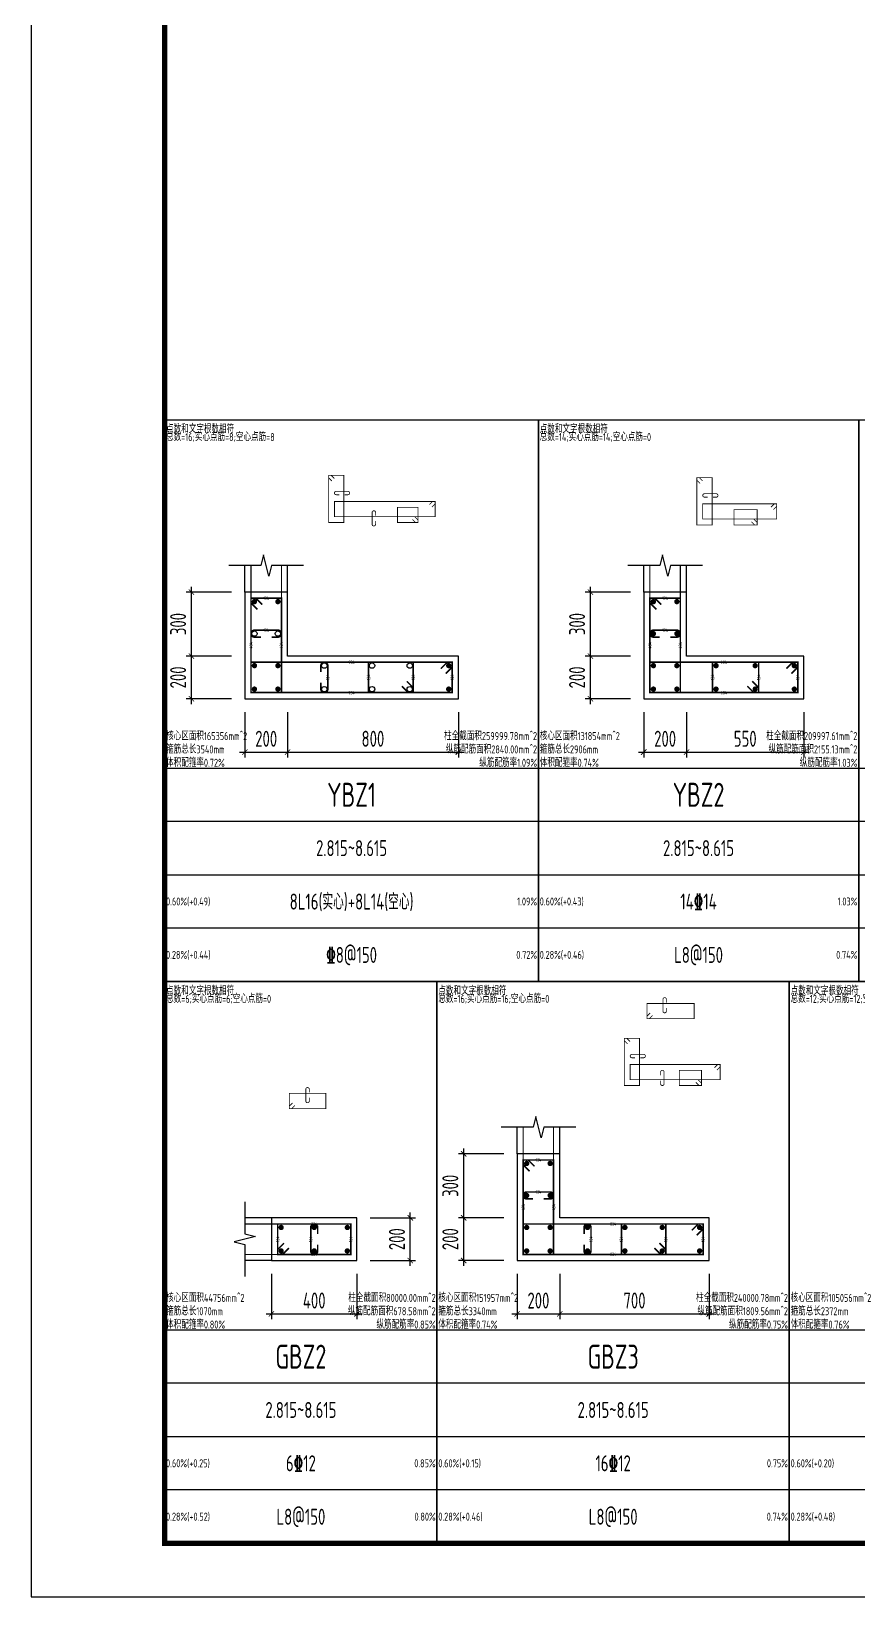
# Model space of a CAD drawing. Extents: x -461650 to 361314, y 245336 to 769729.
# Drawn here: x -139512 to -124012, y 538601 to 567939 of the extents above; entities that cross this region are included whole.
import ezdxf
from ezdxf.enums import TextEntityAlignment as Align

# ---------------------------------------------------------------- set-up
doc = ezdxf.new("R2010")
doc.units = 0
doc.header["$LTSCALE"] = 1000
doc.layers.get('0').update_dxf_attribs({"linetype": 'CONTINUOUS'})
doc.layers.get('DEFPOINTS').update_dxf_attribs({"linetype": 'CONTINUOUS'})
for name, color, linetype in [('-TK', 7, 'CONTINUOUS'), ('COLU_DE_DIM', 3, 'CONTINUOUS'), ('COLU_DE_TH', 7, 'CONTINUOUS'), ('LINK', 6, 'CONTINUOUS'), ('LINK-INDEX', 6, 'CONTINUOUS'), ('REIN', 6, 'CONTINUOUS'), ('TAB', 7, 'CONTINUOUS'), ('TAB_TEXT', 7, 'CONTINUOUS'), ('THIN', 7, 'CONTINUOUS')]:
    doc.layers.add(name, color=color, linetype=linetype)
doc.layers.add('箍筋长度', color=3, linetype='CONTINUOUS', plot=False)
doc.layers.add('配箍校核', color=34, linetype='CONTINUOUS', plot=False)
doc.styles.add('BW_Rein', font='Tssdeng.shx', dxfattribs={"width": 0.7, "bigfont": 'hztxt.shx'})
doc.styles.add('TSSD_DIMENSION', font='Tssdeng.shx', dxfattribs={"width": 0.7, "bigfont": 'tssdchn.shx'})
doc.styles.add('TSSD_REIN', font='tssdeng.shx', dxfattribs={"width": 0.7, "height": 300, "bigfont": 'tssdchn.shx'})
doc.dimstyles.new('TSSD_25_100', dxfattribs={"dimtxt": 300, "dimasz": 100, "dimexe": 100, "dimexo": 250, "dimgap": 100, "dimtad": 1, "dimdec": 0, "dimlfac": 0.25, "dimzin": 0, "dimdsep": 46, "dimtxsty": 'TSSD_DIMENSION', "dimblk": 'ARCHTICK', "dimcen": 0, "dimdle": 100, "dimclrt": 7, "dimadec": 0, "dimazin": 0, "dimtfac": 1, "dimtdec": 0, "dimtix": 1, "dimtmove": 2, "dimatfit": 3, "dimldrblk": 'ARCHTICK', "dimfxl": 0, "dimtolj": 1, "dimtzin": 0, "dimarcsym": 0})

# ---------------------------------------------------------------- blocks, each defined once
blk = doc.blocks.new('_ArchTick')
at = {"color": 0, "linetype": 'ByBlock', "const_width": 0.15}
blk.add_lwpolyline([(-0.5, -0.5), (0.5, 0.5)], dxfattribs=at)
blk = doc.blocks.new('*D2898')
at = {"layer": 'COLU_DE_DIM', "color": 0, "lineweight": -2}
for p, q in [((-135512, 555180), (-135512, 554330)), ((-134712, 555180), (-134712, 554330)), ((-135612, 554430), (-134612, 554430))]:
    blk.add_line(p, q, dxfattribs=at)
at = {"layer": 'DEFPOINTS', "color": 0}
for p in [(-135512, 555430), (-134712, 555430), (-134712, 554430)]:
    blk.add_point(p, dxfattribs=at)
at = {"layer": 'COLU_DE_DIM', "color": 0, "lineweight": -2, "xscale": 100, "yscale": 100, "zscale": 100, "rotation": 180}
blk.add_blockref('_ArchTick', (-135512, 554430), dxfattribs=at)
at = {"layer": 'COLU_DE_DIM', "color": 0, "lineweight": -2, "xscale": 100, "yscale": 100, "zscale": 100}
blk.add_blockref('_ArchTick', (-134712, 554430), dxfattribs=at)
at = {"layer": 'COLU_DE_DIM', "color": 7, "insert": (-135112, 554680), "char_height": 300, "attachment_point": 5, "style": 'TSSD_DIMENSION'}
blk.add_mtext('\\A1;200', dxfattribs=at)
blk = doc.blocks.new('*D2899')
at = {"layer": 'COLU_DE_DIM', "color": 0, "lineweight": -2}
for p, q in [((-134712, 555180), (-134712, 554330)), ((-131512, 555180), (-131512, 554330)), ((-134812, 554430), (-131412, 554430))]:
    blk.add_line(p, q, dxfattribs=at)
at = {"layer": 'DEFPOINTS', "color": 0}
for p in [(-134712, 555430), (-131512, 555430), (-131512, 554430)]:
    blk.add_point(p, dxfattribs=at)
at = {"layer": 'COLU_DE_DIM', "color": 0, "lineweight": -2, "xscale": 100, "yscale": 100, "zscale": 100, "rotation": 180}
blk.add_blockref('_ArchTick', (-134712, 554430), dxfattribs=at)
at = {"layer": 'COLU_DE_DIM', "color": 0, "lineweight": -2, "xscale": 100, "yscale": 100, "zscale": 100}
blk.add_blockref('_ArchTick', (-131512, 554430), dxfattribs=at)
at = {"layer": 'COLU_DE_DIM', "color": 7, "insert": (-133112, 554680), "char_height": 300, "attachment_point": 5, "style": 'TSSD_DIMENSION'}
blk.add_mtext('\\A1;800', dxfattribs=at)
blk = doc.blocks.new('*D2900')
at = {"layer": 'COLU_DE_DIM', "color": 0, "lineweight": -2}
for p, q in [((-136512, 555330), (-136512, 556330)), ((-135762, 556230), (-136612, 556230)), ((-135762, 555430), (-136612, 555430))]:
    blk.add_line(p, q, dxfattribs=at)
at = {"layer": 'DEFPOINTS', "color": 0}
for p in [(-136512, 556230), (-135512, 556230), (-135512, 555430)]:
    blk.add_point(p, dxfattribs=at)
at = {"layer": 'COLU_DE_DIM', "color": 0, "lineweight": -2, "xscale": 100, "yscale": 100, "zscale": 100}
for p, rotation in [((-136512, 556230), 90), ((-136512, 555430), 270)]:
    blk.add_blockref('_ArchTick', p, dxfattribs=dict(at, rotation=rotation))
at = {"layer": 'COLU_DE_DIM', "color": 7, "insert": (-136762, 555830), "char_height": 300, "attachment_point": 5, "rotation": 90, "style": 'TSSD_DIMENSION'}
blk.add_mtext('\\A1;200', dxfattribs=at)
blk = doc.blocks.new('*D2901')
at = {"layer": 'COLU_DE_DIM', "color": 0, "lineweight": -2}
for p, q in [((-135762, 557430), (-136612, 557430)), ((-136512, 556130), (-136512, 557530)), ((-135762, 556230), (-136612, 556230))]:
    blk.add_line(p, q, dxfattribs=at)
at = {"layer": 'DEFPOINTS', "color": 0}
for p in [(-136512, 557430), (-135512, 557430), (-135512, 556230)]:
    blk.add_point(p, dxfattribs=at)
at = {"layer": 'COLU_DE_DIM', "color": 0, "lineweight": -2, "xscale": 100, "yscale": 100, "zscale": 100}
for p, rotation in [((-136512, 557430), 90), ((-136512, 556230), 270)]:
    blk.add_blockref('_ArchTick', p, dxfattribs=dict(at, rotation=rotation))
at = {"layer": 'COLU_DE_DIM', "color": 7, "insert": (-136762, 556830), "char_height": 300, "attachment_point": 5, "rotation": 90, "style": 'TSSD_DIMENSION'}
blk.add_mtext('\\A1;300', dxfattribs=at)
blk = doc.blocks.new('*D2902')
at = {"layer": 'COLU_DE_DIM', "color": 0, "lineweight": -2}
for p, q in [((-128038, 555180), (-128038, 554330)), ((-127238, 555180), (-127238, 554330)), ((-128138, 554430), (-127138, 554430))]:
    blk.add_line(p, q, dxfattribs=at)
at = {"layer": 'DEFPOINTS', "color": 0}
for p in [(-128038, 555430), (-127238, 555430), (-127238, 554430)]:
    blk.add_point(p, dxfattribs=at)
at = {"layer": 'COLU_DE_DIM', "color": 0, "lineweight": -2, "xscale": 100, "yscale": 100, "zscale": 100, "rotation": 180}
blk.add_blockref('_ArchTick', (-128038, 554430), dxfattribs=at)
at = {"layer": 'COLU_DE_DIM', "color": 0, "lineweight": -2, "xscale": 100, "yscale": 100, "zscale": 100}
blk.add_blockref('_ArchTick', (-127238, 554430), dxfattribs=at)
at = {"layer": 'COLU_DE_DIM', "color": 7, "insert": (-127638, 554680), "char_height": 300, "attachment_point": 5, "style": 'TSSD_DIMENSION'}
blk.add_mtext('\\A1;200', dxfattribs=at)
blk = doc.blocks.new('*D2903')
at = {"layer": 'COLU_DE_DIM', "color": 0, "lineweight": -2}
for p, q in [((-127238, 555180), (-127238, 554330)), ((-125038, 555180), (-125038, 554330)), ((-127338, 554430), (-124938, 554430))]:
    blk.add_line(p, q, dxfattribs=at)
at = {"layer": 'DEFPOINTS', "color": 0}
for p in [(-127238, 555430), (-125038, 555430), (-125038, 554430)]:
    blk.add_point(p, dxfattribs=at)
at = {"layer": 'COLU_DE_DIM', "color": 0, "lineweight": -2, "xscale": 100, "yscale": 100, "zscale": 100, "rotation": 180}
blk.add_blockref('_ArchTick', (-127238, 554430), dxfattribs=at)
at = {"layer": 'COLU_DE_DIM', "color": 0, "lineweight": -2, "xscale": 100, "yscale": 100, "zscale": 100}
blk.add_blockref('_ArchTick', (-125038, 554430), dxfattribs=at)
at = {"layer": 'COLU_DE_DIM', "color": 7, "insert": (-126138, 554680), "char_height": 300, "attachment_point": 5, "style": 'TSSD_DIMENSION'}
blk.add_mtext('\\A1;550', dxfattribs=at)
blk = doc.blocks.new('*D2904')
at = {"layer": 'COLU_DE_DIM', "color": 0, "lineweight": -2}
for p, q in [((-129038, 555330), (-129038, 556330)), ((-128288, 556230), (-129138, 556230)), ((-128288, 555430), (-129138, 555430))]:
    blk.add_line(p, q, dxfattribs=at)
at = {"layer": 'DEFPOINTS', "color": 0}
for p in [(-129038, 556230), (-128038, 556230), (-128038, 555430)]:
    blk.add_point(p, dxfattribs=at)
at = {"layer": 'COLU_DE_DIM', "color": 0, "lineweight": -2, "xscale": 100, "yscale": 100, "zscale": 100}
for p, rotation in [((-129038, 556230), 90), ((-129038, 555430), 270)]:
    blk.add_blockref('_ArchTick', p, dxfattribs=dict(at, rotation=rotation))
at = {"layer": 'COLU_DE_DIM', "color": 7, "insert": (-129288, 555830), "char_height": 300, "attachment_point": 5, "rotation": 90, "style": 'TSSD_DIMENSION'}
blk.add_mtext('\\A1;200', dxfattribs=at)
blk = doc.blocks.new('*D2905')
at = {"layer": 'COLU_DE_DIM', "color": 0, "lineweight": -2}
for p, q in [((-128288, 557430), (-129138, 557430)), ((-129038, 556130), (-129038, 557530)), ((-128288, 556230), (-129138, 556230))]:
    blk.add_line(p, q, dxfattribs=at)
at = {"layer": 'DEFPOINTS', "color": 0}
for p in [(-129038, 557430), (-128038, 557430), (-128038, 556230)]:
    blk.add_point(p, dxfattribs=at)
at = {"layer": 'COLU_DE_DIM', "color": 0, "lineweight": -2, "xscale": 100, "yscale": 100, "zscale": 100}
for p, rotation in [((-129038, 557430), 90), ((-129038, 556230), 270)]:
    blk.add_blockref('_ArchTick', p, dxfattribs=dict(at, rotation=rotation))
at = {"layer": 'COLU_DE_DIM', "color": 7, "insert": (-129288, 556830), "char_height": 300, "attachment_point": 5, "rotation": 90, "style": 'TSSD_DIMENSION'}
blk.add_mtext('\\A1;300', dxfattribs=at)
blk = doc.blocks.new('*D2906')
at = {"layer": 'COLU_DE_DIM', "color": 0, "lineweight": -2}
for p, q in [((-135012, 544651), (-135012, 543801)), ((-133412, 544651), (-133412, 543801)), ((-135112, 543901), (-133312, 543901))]:
    blk.add_line(p, q, dxfattribs=at)
at = {"layer": 'DEFPOINTS', "color": 0}
for p in [(-135012, 544901), (-133412, 544901), (-133412, 543901)]:
    blk.add_point(p, dxfattribs=at)
at = {"layer": 'COLU_DE_DIM', "color": 0, "lineweight": -2, "xscale": 100, "yscale": 100, "zscale": 100, "rotation": 180}
blk.add_blockref('_ArchTick', (-135012, 543901), dxfattribs=at)
at = {"layer": 'COLU_DE_DIM', "color": 0, "lineweight": -2, "xscale": 100, "yscale": 100, "zscale": 100}
blk.add_blockref('_ArchTick', (-133412, 543901), dxfattribs=at)
at = {"layer": 'COLU_DE_DIM', "color": 7, "insert": (-134212, 544151), "char_height": 300, "attachment_point": 5, "style": 'TSSD_DIMENSION'}
blk.add_mtext('\\A1;400', dxfattribs=at)
blk = doc.blocks.new('*D2907')
at = {"layer": 'COLU_DE_DIM', "color": 0, "lineweight": -2}
for p, q in [((-133162, 545701), (-132312, 545701)), ((-132412, 544801), (-132412, 545801)), ((-133162, 544901), (-132312, 544901))]:
    blk.add_line(p, q, dxfattribs=at)
at = {"layer": 'DEFPOINTS', "color": 0}
for p in [(-133412, 545701), (-132412, 545701), (-133412, 544901)]:
    blk.add_point(p, dxfattribs=at)
at = {"layer": 'COLU_DE_DIM', "color": 0, "lineweight": -2, "xscale": 100, "yscale": 100, "zscale": 100}
for p, rotation in [((-132412, 545701), 90), ((-132412, 544901), 270)]:
    blk.add_blockref('_ArchTick', p, dxfattribs=dict(at, rotation=rotation))
at = {"layer": 'COLU_DE_DIM', "color": 7, "insert": (-132662, 545301), "char_height": 300, "attachment_point": 5, "rotation": 90, "style": 'TSSD_DIMENSION'}
blk.add_mtext('\\A1;200', dxfattribs=at)
blk = doc.blocks.new('*D3178')
at = {"layer": 'COLU_DE_DIM', "color": 0, "lineweight": -2}
for p, q in [((-130412, 544651), (-130412, 543801)), ((-129612, 544651), (-129612, 543801)), ((-130512, 543901), (-129512, 543901))]:
    blk.add_line(p, q, dxfattribs=at)
at = {"layer": 'DEFPOINTS', "color": 0}
for p in [(-130412, 544901), (-129612, 544901), (-129612, 543901)]:
    blk.add_point(p, dxfattribs=at)
at = {"layer": 'COLU_DE_DIM', "color": 0, "lineweight": -2, "xscale": 100, "yscale": 100, "zscale": 100, "rotation": 180}
blk.add_blockref('_ArchTick', (-130412, 543901), dxfattribs=at)
at = {"layer": 'COLU_DE_DIM', "color": 0, "lineweight": -2, "xscale": 100, "yscale": 100, "zscale": 100}
blk.add_blockref('_ArchTick', (-129612, 543901), dxfattribs=at)
at = {"layer": 'COLU_DE_DIM', "color": 7, "insert": (-130012, 544151), "char_height": 300, "attachment_point": 5, "style": 'TSSD_DIMENSION'}
blk.add_mtext('\\A1;200', dxfattribs=at)
blk = doc.blocks.new('*D3179')
at = {"layer": 'COLU_DE_DIM', "color": 0, "lineweight": -2}
for p, q in [((-129612, 544651), (-129612, 543801)), ((-126812, 544651), (-126812, 543801)), ((-129712, 543901), (-126712, 543901))]:
    blk.add_line(p, q, dxfattribs=at)
at = {"layer": 'DEFPOINTS', "color": 0}
for p in [(-129612, 544901), (-126812, 544901), (-126812, 543901)]:
    blk.add_point(p, dxfattribs=at)
at = {"layer": 'COLU_DE_DIM', "color": 0, "lineweight": -2, "xscale": 100, "yscale": 100, "zscale": 100, "rotation": 180}
blk.add_blockref('_ArchTick', (-129612, 543901), dxfattribs=at)
at = {"layer": 'COLU_DE_DIM', "color": 0, "lineweight": -2, "xscale": 100, "yscale": 100, "zscale": 100}
blk.add_blockref('_ArchTick', (-126812, 543901), dxfattribs=at)
at = {"layer": 'COLU_DE_DIM', "color": 7, "insert": (-128212, 544151), "char_height": 300, "attachment_point": 5, "style": 'TSSD_DIMENSION'}
blk.add_mtext('\\A1;700', dxfattribs=at)
blk = doc.blocks.new('*D3180')
at = {"layer": 'COLU_DE_DIM', "color": 0, "lineweight": -2}
for p, q in [((-130662, 545701), (-131512, 545701)), ((-131412, 544801), (-131412, 545801)), ((-130662, 544901), (-131512, 544901))]:
    blk.add_line(p, q, dxfattribs=at)
at = {"layer": 'DEFPOINTS', "color": 0}
for p in [(-131412, 545701), (-130412, 545701), (-130412, 544901)]:
    blk.add_point(p, dxfattribs=at)
at = {"layer": 'COLU_DE_DIM', "color": 0, "lineweight": -2, "xscale": 100, "yscale": 100, "zscale": 100}
for p, rotation in [((-131412, 545701), 90), ((-131412, 544901), 270)]:
    blk.add_blockref('_ArchTick', p, dxfattribs=dict(at, rotation=rotation))
at = {"layer": 'COLU_DE_DIM', "color": 7, "insert": (-131662, 545301), "char_height": 300, "attachment_point": 5, "rotation": 90, "style": 'TSSD_DIMENSION'}
blk.add_mtext('\\A1;200', dxfattribs=at)
blk = doc.blocks.new('*D3181')
at = {"layer": 'COLU_DE_DIM', "color": 0, "lineweight": -2}
for p, q in [((-130662, 546901), (-131512, 546901)), ((-131412, 545601), (-131412, 547001)), ((-130662, 545701), (-131512, 545701))]:
    blk.add_line(p, q, dxfattribs=at)
at = {"layer": 'DEFPOINTS', "color": 0}
for p in [(-131412, 546901), (-130412, 546901), (-130412, 545701)]:
    blk.add_point(p, dxfattribs=at)
at = {"layer": 'COLU_DE_DIM', "color": 0, "lineweight": -2, "xscale": 100, "yscale": 100, "zscale": 100}
for p, rotation in [((-131412, 546901), 90), ((-131412, 545701), 270)]:
    blk.add_blockref('_ArchTick', p, dxfattribs=dict(at, rotation=rotation))
at = {"layer": 'COLU_DE_DIM', "color": 7, "insert": (-131662, 546301), "char_height": 300, "attachment_point": 5, "rotation": 90, "style": 'TSSD_DIMENSION'}
blk.add_mtext('\\A1;300', dxfattribs=at)
blk = doc.blocks.new('A1')
blk.add_lwpolyline([(0, 59400), (0, 0), (84100, 0), (84100, 59400)], close=True)
at = {"const_width": 100}
blk.add_lwpolyline([(2500, 58400), (2500, 1000), (83100, 1000), (83100, 58400)], close=True, dxfattribs=at)

msp = doc.modelspace()

# ---------------------------------------------------------------- linework, layer by layer
at = {"layer": 'COLU_DE_TH'}
for points in [[(-134711.89, 557430.33), (-135511.89, 557430.33), (-135511.89, 555430.33), (-131511.89, 555430.33), (-131511.89, 556230.33), (-134711.89, 556230.33), (-134711.89, 557430.33)], [(-127237.67, 557430.33), (-128037.67, 557430.33), (-128037.67, 555430.33), (-125037.72, 555430.33), (-125037.72, 556230.33), (-127237.67, 556230.33), (-127237.67, 557430.33)], [(-129611.89, 546900.78), (-130411.89, 546900.78), (-130411.89, 544900.78), (-126811.87, 544900.78), (-126811.87, 545700.78), (-129611.89, 545700.78), (-129611.89, 546900.78)], [(-135011.89, 545700.78), (-135011.89, 544900.78), (-133411.89, 544900.78), (-133411.89, 545700.78), (-135011.89, 545700.78)]]:
    msp.add_lwpolyline(points, close=True, dxfattribs=at)
at = {"layer": 'LINK', "const_width": 30}
for points in [[(-135276.89, 557103.41), (-135396.89, 557223.41), (-135396.89, 557315.33), (-134826.89, 557315.33), (-134826.89, 555545.33), (-135396.89, 555545.33), (-135396.89, 557315.33), (-135304.96, 557315.33), (-135184.96, 557195.33)], [(-127802.67, 557103.41), (-127922.67, 557223.41), (-127922.67, 557315.33), (-127352.67, 557315.33), (-127352.67, 555545.33), (-127922.67, 555545.33), (-127922.67, 557315.33), (-127830.75, 557315.33), (-127710.75, 557195.33)], [(-131838.81, 555995.33), (-131718.81, 556115.33), (-131626.89, 556115.33), (-131626.89, 555545.33), (-135396.89, 555545.33), (-135396.89, 556115.33), (-131626.89, 556115.33), (-131626.89, 556023.41), (-131746.89, 555903.41)], [(-132477.53, 555757.25), (-132357.53, 555637.25), (-132357.53, 555545.33), (-133193.86, 555545.33), (-133193.86, 556115.33), (-132357.53, 556115.33), (-132357.53, 555545.33), (-132449.45, 555545.33), (-132569.45, 555665.33)], [(-125364.65, 555995.33), (-125244.65, 556115.33), (-125152.72, 556115.33), (-125152.72, 555545.33), (-127922.67, 555545.33), (-127922.67, 556115.33), (-125152.72, 556115.33), (-125152.72, 556023.41), (-125272.72, 555903.41)], [(-126006.04, 555757.25), (-125886.04, 555637.25), (-125886.04, 555545.33), (-126749.36, 555545.33), (-126749.36, 556115.33), (-125886.04, 556115.33), (-125886.04, 555545.33), (-125977.96, 555545.33), (-126097.96, 555665.33)], [(-130176.89, 546573.86), (-130296.89, 546693.86), (-130296.89, 546785.78), (-129726.89, 546785.78), (-129726.89, 545015.78), (-130296.89, 545015.78), (-130296.89, 546785.78), (-130204.96, 546785.78), (-130084.96, 546665.78)], [(-134684.96, 545135.78), (-134804.96, 545015.78), (-134896.89, 545015.78), (-134896.89, 545585.78), (-133526.89, 545585.78), (-133526.89, 545015.78), (-134896.89, 545015.78), (-134896.89, 545107.7), (-134776.89, 545227.7)], [(-127138.79, 545465.78), (-127018.79, 545585.78), (-126926.87, 545585.78), (-126926.87, 545015.78), (-130296.89, 545015.78), (-130296.89, 545585.78), (-126926.87, 545585.78), (-126926.87, 545493.86), (-127046.87, 545373.86)], [(-127746.87, 545227.7), (-127626.87, 545107.7), (-127626.87, 545015.78), (-128456.88, 545015.78), (-128456.88, 545585.78), (-127626.87, 545585.78), (-127626.87, 545015.78), (-127718.8, 545015.78), (-127838.8, 545135.78)]]:
    msp.add_lwpolyline(points, dxfattribs=at)
for points in [[(-135011.89, 556585.33), (-134891.89, 556585.33, 1), (-134891.89, 556715.33), (-135331.89, 556715.33, 1), (-135331.89, 556585.33), (-135211.89, 556585.33)], [(-127537.67, 556585.33), (-127417.67, 556585.33, 1), (-127417.67, 556715.33), (-127857.67, 556715.33, 1), (-127857.67, 556585.33), (-127737.67, 556585.33)], [(-134087.53, 555730.33), (-134087.53, 555610.33, 1), (-133957.53, 555610.33), (-133957.53, 556050.33, 1), (-134087.53, 556050.33), (-134087.53, 555930.33)], [(-129911.89, 546055.78), (-129791.89, 546055.78, 1), (-129791.89, 546185.78), (-130231.89, 546185.78, 1), (-130231.89, 546055.78), (-130111.89, 546055.78)], [(-134146.89, 545400.78), (-134146.89, 545520.78, 1), (-134276.89, 545520.78), (-134276.89, 545080.78, 1), (-134146.89, 545080.78), (-134146.89, 545200.78)], [(-129156.88, 545200.78), (-129156.88, 545080.78, 1), (-129026.88, 545080.78), (-129026.88, 545520.78, 1), (-129156.88, 545520.78), (-129156.88, 545400.78)]]:
    msp.add_lwpolyline(points, format="xyb", dxfattribs=at)
at = {"layer": 'LINK-INDEX', "const_width": 15}
for points in [[(-133882.22, 559512.02), (-133942.22, 559572.02), (-133942.22, 559617.99), (-133657.22, 559617.99), (-133657.22, 558732.99), (-133942.22, 558732.99), (-133942.22, 559617.99), (-133896.26, 559617.99), (-133836.26, 559557.99)], [(-126982.93, 559466.46), (-127042.93, 559526.46), (-127042.93, 559572.42), (-126757.93, 559572.42), (-126757.93, 558687.42), (-127042.93, 558687.42), (-127042.93, 559572.42), (-126996.97, 559572.42), (-126936.97, 559512.42)], [(-132053.19, 559067.99), (-131993.19, 559127.99), (-131947.23, 559127.99), (-131947.23, 558842.99), (-133832.22, 558842.99), (-133832.22, 559127.99), (-131947.23, 559127.99), (-131947.23, 559082.02), (-132007.23, 559022.02)], [(-132327.23, 558838.95), (-132267.23, 558778.95), (-132267.23, 558732.99), (-132652.23, 558732.99), (-132652.23, 559017.99), (-132267.23, 559017.99), (-132267.23, 558732.99), (-132313.19, 558732.99), (-132373.19, 558792.99)], [(-125653.91, 559022.42), (-125593.91, 559082.42), (-125547.95, 559082.42), (-125547.95, 558797.42), (-126932.93, 558797.42), (-126932.93, 559082.42), (-125547.95, 559082.42), (-125547.95, 559036.46), (-125607.95, 558976.46)], [(-125974.61, 558793.38), (-125914.61, 558733.38), (-125914.61, 558687.42), (-126346.27, 558687.42), (-126346.27, 558972.42), (-125914.61, 558972.42), (-125914.61, 558687.42), (-125960.57, 558687.42), (-126020.57, 558747.42)], [(-127873.41, 549493.09), (-127933.41, 549433.09), (-127979.37, 549433.09), (-127979.37, 549718.09), (-127094.37, 549718.09), (-127094.37, 549433.09), (-127979.37, 549433.09), (-127979.37, 549479.06), (-127919.37, 549539.06)], [(-128342.36, 548960.15), (-128402.36, 549020.15), (-128402.36, 549066.12), (-128117.36, 549066.12), (-128117.36, 548181.12), (-128402.36, 548181.12), (-128402.36, 549066.12), (-128356.4, 549066.12), (-128296.4, 549006.12)], [(-126713.32, 548516.12), (-126653.32, 548576.12), (-126607.36, 548576.12), (-126607.36, 548291.12), (-128292.36, 548291.12), (-128292.36, 548576.12), (-126607.36, 548576.12), (-126607.36, 548530.15), (-126667.36, 548470.15)], [(-127017.36, 548287.08), (-126957.36, 548227.08), (-126957.36, 548181.12), (-127372.36, 548181.12), (-127372.36, 548466.12), (-126957.36, 548466.12), (-126957.36, 548181.12), (-127003.32, 548181.12), (-127063.32, 548241.12)], [(-134573.42, 547808.28), (-134633.42, 547748.28), (-134679.39, 547748.28), (-134679.39, 548033.28), (-133994.39, 548033.28), (-133994.39, 547748.28), (-134679.39, 547748.28), (-134679.39, 547794.24), (-134619.39, 547854.24)]]:
    msp.add_lwpolyline(points, dxfattribs=at)
for points in [[(-133639.72, 559252.99), (-133579.72, 559252.99, 1), (-133579.72, 559317.99), (-133799.72, 559317.99, 1), (-133799.72, 559252.99), (-133739.72, 559252.99)], [(-126740.43, 559207.42), (-126680.43, 559207.42, 1), (-126680.43, 559272.42), (-126900.43, 559272.42, 1), (-126900.43, 559207.42), (-126840.43, 559207.42)], [(-133062.22, 558860.49), (-133062.22, 558920.49, 1), (-133127.22, 558920.49), (-133127.22, 558700.49, 1), (-133062.22, 558700.49), (-133062.22, 558760.49)], [(-127614.37, 549735.59), (-127614.37, 549795.59, 1), (-127679.37, 549795.59), (-127679.37, 549575.59, 1), (-127614.37, 549575.59), (-127614.37, 549635.59)], [(-128099.86, 548701.12), (-128039.86, 548701.12, 1), (-128039.86, 548766.12), (-128259.86, 548766.12, 1), (-128259.86, 548701.12), (-128199.86, 548701.12)], [(-127722.36, 548273.62), (-127722.36, 548213.62, 1), (-127657.36, 548213.62), (-127657.36, 548433.62, 1), (-127722.36, 548433.62), (-127722.36, 548373.62)], [(-134304.39, 548050.78), (-134304.39, 548110.78, 1), (-134369.39, 548110.78), (-134369.39, 547890.78, 1), (-134304.39, 547890.78), (-134304.39, 547950.78)]]:
    msp.add_lwpolyline(points, format="xyb", dxfattribs=at)
at = {"layer": 'LINK-INDEX', "color": 1, "const_width": 20}
for points in [[(-135396.89, 557215.33), (-135396.89, 557930.33)], [(-134826.89, 557215.33), (-134826.89, 557930.33)], [(-127922.67, 557215.33), (-127922.67, 557930.33)], [(-127352.67, 557215.33), (-127352.67, 557930.33)], [(-130296.89, 546685.78), (-130296.89, 547400.78)], [(-129726.89, 546685.78), (-129726.89, 547400.78)], [(-134796.89, 545585.78), (-135511.89, 545585.78)], [(-134796.89, 545015.78), (-135511.89, 545015.78)]]:
    msp.add_lwpolyline(points, dxfattribs=at)
at = {"layer": 'REIN', "const_width": 50}
for points in [[(-135356.89, 557250.33, 1), (-135306.89, 557250.33, 1), (-135356.89, 557250.33)], [(-134916.89, 557250.33, 1), (-134866.89, 557250.33, 1), (-134916.89, 557250.33)], [(-127882.67, 557250.33, 1), (-127832.67, 557250.33, 1), (-127882.67, 557250.33)], [(-127442.67, 557250.33, 1), (-127392.67, 557250.33, 1), (-127442.67, 557250.33)], [(-127882.67, 556650.33, 1), (-127832.67, 556650.33, 1), (-127882.67, 556650.33)], [(-127442.67, 556650.33, 1), (-127392.67, 556650.33, 1), (-127442.67, 556650.33)], [(-135356.89, 556050.33, 1), (-135306.89, 556050.33, 1), (-135356.89, 556050.33)], [(-134916.89, 556050.33, 1), (-134866.89, 556050.33, 1), (-134916.89, 556050.33)], [(-131716.89, 556050.33, 1), (-131666.89, 556050.33, 1), (-131716.89, 556050.33)], [(-127882.67, 556050.33, 1), (-127832.67, 556050.33, 1), (-127882.67, 556050.33)], [(-127442.67, 556050.33, 1), (-127392.67, 556050.33, 1), (-127442.67, 556050.33)], [(-126709.36, 556050.33, 1), (-126659.36, 556050.33, 1), (-126709.36, 556050.33)], [(-125976.04, 556050.33, 1), (-125926.04, 556050.33, 1), (-125976.04, 556050.33)], [(-125242.72, 556050.33, 1), (-125192.72, 556050.33, 1), (-125242.72, 556050.33)], [(-135356.89, 555610.33, 1), (-135306.89, 555610.33, 1), (-135356.89, 555610.33)], [(-134916.89, 555610.33, 1), (-134866.89, 555610.33, 1), (-134916.89, 555610.33)], [(-131716.89, 555610.33, 1), (-131666.89, 555610.33, 1), (-131716.89, 555610.33)], [(-127882.67, 555610.33, 1), (-127832.67, 555610.33, 1), (-127882.67, 555610.33)], [(-127442.67, 555610.33, 1), (-127392.67, 555610.33, 1), (-127442.67, 555610.33)], [(-126709.36, 555610.33, 1), (-126659.36, 555610.33, 1), (-126709.36, 555610.33)], [(-125976.04, 555610.33, 1), (-125926.04, 555610.33, 1), (-125976.04, 555610.33)], [(-125242.72, 555610.33, 1), (-125192.72, 555610.33, 1), (-125242.72, 555610.33)], [(-130256.89, 546720.78, 1), (-130206.89, 546720.78, 1), (-130256.89, 546720.78)], [(-129816.89, 546720.78, 1), (-129766.89, 546720.78, 1), (-129816.89, 546720.78)], [(-130256.89, 546120.78, 1), (-130206.89, 546120.78, 1), (-130256.89, 546120.78)], [(-129816.89, 546120.78, 1), (-129766.89, 546120.78, 1), (-129816.89, 546120.78)], [(-134856.89, 545520.78, 1), (-134806.89, 545520.78, 1), (-134856.89, 545520.78)], [(-134236.89, 545520.78, 1), (-134186.89, 545520.78, 1), (-134236.89, 545520.78)], [(-133616.89, 545520.78, 1), (-133566.89, 545520.78, 1), (-133616.89, 545520.78)], [(-130256.89, 545520.78, 1), (-130206.89, 545520.78, 1), (-130256.89, 545520.78)], [(-129816.89, 545520.78, 1), (-129766.89, 545520.78, 1), (-129816.89, 545520.78)], [(-129116.88, 545520.78, 1), (-129066.88, 545520.78, 1), (-129116.88, 545520.78)], [(-128416.88, 545520.78, 1), (-128366.88, 545520.78, 1), (-128416.88, 545520.78)], [(-127716.87, 545520.78, 1), (-127666.87, 545520.78, 1), (-127716.87, 545520.78)], [(-127016.87, 545520.78, 1), (-126966.87, 545520.78, 1), (-127016.87, 545520.78)], [(-134856.89, 545080.78, 1), (-134806.89, 545080.78, 1), (-134856.89, 545080.78)], [(-134236.89, 545080.78, 1), (-134186.89, 545080.78, 1), (-134236.89, 545080.78)], [(-133616.89, 545080.78, 1), (-133566.89, 545080.78, 1), (-133616.89, 545080.78)], [(-130256.89, 545080.78, 1), (-130206.89, 545080.78, 1), (-130256.89, 545080.78)], [(-129816.89, 545080.78, 1), (-129766.89, 545080.78, 1), (-129816.89, 545080.78)], [(-129116.88, 545080.78, 1), (-129066.88, 545080.78, 1), (-129116.88, 545080.78)], [(-128416.88, 545080.78, 1), (-128366.88, 545080.78, 1), (-128416.88, 545080.78)], [(-127716.87, 545080.78, 1), (-127666.87, 545080.78, 1), (-127716.87, 545080.78)], [(-127016.87, 545080.78, 1), (-126966.87, 545080.78, 1), (-127016.87, 545080.78)]]:
    msp.add_lwpolyline(points, format="xyb", close=True, dxfattribs=at)
at = {"layer": 'REIN'}
for centre in [(-135331.89, 556650.33), (-134891.89, 556650.33), (-134022.53, 556050.33), (-133128.86, 556050.33), (-132422.53, 556050.33), (-134022.53, 555610.33), (-133128.86, 555610.33), (-132422.53, 555610.33)]:
    msp.add_circle(centre, 50, dxfattribs=at)
at = {"layer": 'TAB'}
for points in [[(-137011.89, 560659.88), (-130011.89, 560659.88), (-130011.89, 550130.33), (-137011.89, 550130.33), (-137011.89, 560659.88), (-137011.89, 554130.33), (-130011.89, 554130.33), (-130011.89, 553130.33), (-137011.89, 553130.33), (-137011.89, 552130.33), (-130011.89, 552130.33), (-130011.89, 551130.33), (-137011.89, 551130.33)], [(-130011.89, 560659.88), (-124011.94, 560659.88), (-124011.94, 550130.33), (-130011.89, 550130.33), (-130011.89, 560659.88), (-130011.89, 554130.33), (-124011.94, 554130.33), (-124011.94, 553130.33), (-130011.89, 553130.33), (-130011.89, 552130.33), (-124011.94, 552130.33), (-124011.94, 551130.33), (-130011.89, 551130.33)], [(-124011.94, 560659.88), (-118911.94, 560659.88), (-118911.94, 550130.33), (-124011.94, 550130.33), (-124011.94, 560659.88), (-124011.94, 554130.33), (-118911.94, 554130.33), (-118911.94, 553130.33), (-124011.94, 553130.33), (-124011.94, 552130.33), (-118911.94, 552130.33), (-118911.94, 551130.33), (-124011.94, 551130.33)], [(-137011.89, 550130.33), (-131911.89, 550130.33), (-131911.89, 539600.78), (-137011.89, 539600.78), (-137011.89, 550130.33), (-137011.89, 543600.78), (-131911.89, 543600.78), (-131911.89, 542600.78), (-137011.89, 542600.78), (-137011.89, 541600.78), (-131911.89, 541600.78), (-131911.89, 540600.78), (-137011.89, 540600.78)], [(-131911.89, 550130.33), (-125311.87, 550130.33), (-125311.87, 539600.78), (-131911.89, 539600.78), (-131911.89, 550130.33), (-131911.89, 543600.78), (-125311.87, 543600.78), (-125311.87, 542600.78), (-131911.89, 542600.78), (-131911.89, 541600.78), (-125311.87, 541600.78), (-125311.87, 540600.78), (-131911.89, 540600.78)], [(-125311.87, 550130.33), (-119811.87, 550130.33), (-119811.87, 539600.78), (-125311.87, 539600.78), (-125311.87, 550130.33), (-125311.87, 543600.78), (-119811.87, 543600.78), (-119811.87, 542600.78), (-125311.87, 542600.78), (-125311.87, 541600.78), (-119811.87, 541600.78), (-119811.87, 540600.78), (-125311.87, 540600.78)]]:
    msp.add_lwpolyline(points, dxfattribs=at)
at = {"layer": 'THIN'}
for p, q in [((-135511.89, 557430.33), (-135511.89, 557930.33)), ((-134711.89, 557430.33), (-134711.89, 557930.33)), ((-128037.67, 557430.33), (-128037.67, 557930.33)), ((-127237.67, 557430.33), (-127237.67, 557930.33)), ((-130411.89, 546900.78), (-130411.89, 547400.78)), ((-129611.89, 546900.78), (-129611.89, 547400.78)), ((-135011.89, 545700.78), (-135511.89, 545700.78)), ((-135011.89, 544900.78), (-135511.89, 544900.78))]:
    msp.add_line(p, q, dxfattribs=at)
for points in [[(-134411.89, 557930.33), (-135011.89, 557930.33), (-135061.89, 557730.33), (-135161.89, 558130.33), (-135211.89, 557930.33), (-135811.89, 557930.33)], [(-126937.67, 557930.33), (-127537.67, 557930.33), (-127587.67, 557730.33), (-127687.67, 558130.33), (-127737.67, 557930.33), (-128337.67, 557930.33)], [(-129311.89, 547400.78), (-129911.89, 547400.78), (-129961.89, 547200.78), (-130061.89, 547600.78), (-130111.89, 547400.78), (-130711.89, 547400.78)], [(-135511.89, 546000.78), (-135511.89, 545400.78), (-135311.89, 545350.78), (-135711.89, 545250.78), (-135511.89, 545200.78), (-135511.89, 544600.78)]]:
    msp.add_lwpolyline(points, dxfattribs=at)

# ---------------------------------------------------------------- block references
at = {"layer": '-TK'}
msp.add_blockref('A1', (-139511.89, 538600.78), dxfattribs=at)

# ---------------------------------------------------------------- texts
at = {"layer": 'TAB_TEXT', "style": 'TSSD_REIN', "width": 0.7}
for s, height, p in [('YBZ1', 450, (-133511.89, 553630.33)), ('YBZ2', 450, (-127011.91, 553630.33)), ('2.815~8.615', 300, (-133511.89, 552630.33)), ('2.815~8.615', 300, (-127011.91, 552630.33)), ('8L16(实心)+8L14(空心)', 300, (-133511.89, 551630.33)), ('14%%13214', 300, (-127011.91, 551630.33)), ('%%1328@150', 300, (-133511.89, 550630.33)), ('L8@150', 300, (-127011.91, 550630.33)), ('GBZ2', 450, (-134461.89, 543100.78)), ('GBZ3', 450, (-128611.88, 543100.78)), ('2.815~8.615', 300, (-134461.89, 542100.78)), ('2.815~8.615', 300, (-128611.88, 542100.78)), ('6%%13212', 300, (-134461.89, 541100.78)), ('16%%13212', 300, (-128611.88, 541100.78)), ('L8@150', 300, (-134461.89, 540100.78)), ('L8@150', 300, (-128611.88, 540100.78))]:
    msp.add_text(s, height=height, dxfattribs=at).set_placement(p, align=Align.MIDDLE)
at = {"layer": '箍筋长度', "style": 'BW_Rein', "width": 0.7}
for s, rotation, p in [('134', 360, (-135111.89, 557315.33)), ('134', 360, (-135111.89, 556715.33)), ('434', 90, (-135396.89, 556430.33)), ('434', 90, (-134826.89, 556430.33)), ('434', 90, (-127922.67, 556430.33)), ('434', 90, (-127352.67, 556430.33)), ('934', 360, (-133511.89, 556115.33)), ('134', 90, (-133957.53, 555830.33)), ('134', 90, (-133193.86, 555830.33)), ('134', 90, (-132357.53, 555830.33)), ('134', 89.999996, (-131626.89, 555830.33)), ('134', 90, (-126749.36, 555830.33)), ('134', 90, (-125886.04, 555830.33)), ('134', 90, (-125152.72, 555830.33)), ('934', 0, (-133511.89, 555545.33)), ('134', 0, (-130011.89, 546785.78)), ('434', 90, (-130296.89, 545900.78)), ('434', 90, (-129726.89, 545900.78)), ('334', 360, (-134211.89, 545585.78)), ('134', 90, (-134896.89, 545300.78)), ('134', 90, (-134276.89, 545300.78)), ('134', 90, (-133526.89, 545300.78)), ('134', 90, (-129026.88, 545300.78)), ('134', 90, (-128456.88, 545300.78)), ('134', 90, (-127626.87, 545300.78)), ('134', 90, (-126926.87, 545300.78))]:
    msp.add_text(s, height=65, rotation=rotation, dxfattribs=at).set_placement(p, align=Align.MIDDLE_CENTER)
for s, p in [('134', (-127637.67, 557315.33)), ('134', (-127637.67, 556715.33)), ('684', (-126537.7, 556115.33)), ('684', (-126537.7, 555545.33)), ('134', (-130011.89, 546185.78)), ('834', (-128611.88, 545585.78)), ('334', (-134211.89, 545015.78)), ('834', (-128611.88, 545015.78))]:
    msp.add_text(s, height=65, dxfattribs=at).set_placement(p, align=Align.MIDDLE_CENTER)
at = {"layer": '配箍校核', "style": 'BW_Rein', "width": 0.7}
for s, p in [('点数和文字根数相符', (-136986.89, 560409.88)), ('总数=16;实心点筋=8;空心点筋=8', (-136986.89, 560259.88)), ('点数和文字根数相符', (-129986.89, 560409.88)), ('总数=14;实心点筋=14;空心点筋=0', (-129986.89, 560259.88)), ('核心区面积165356mm^ 2', (-136986.89, 554655.33)), ('核心区面积131854mm^ 2', (-129986.89, 554655.33)), ('箍筋总长3540mm', (-136986.89, 554405.33)), ('箍筋总长2906mm', (-129986.89, 554405.33)), ('体积配箍率0.72%', (-136986.89, 554155.33)), ('体积配箍率0.74%', (-129986.89, 554155.33)), ('点数和文字根数相符', (-136986.89, 549880.33)), ('总数=6;实心点筋=6;空心点筋=0', (-136986.89, 549730.33)), ('点数和文字根数相符', (-131886.89, 549880.33)), ('总数=16;实心点筋=16;空心点筋=0', (-131886.89, 549730.33)), ('点数和文字根数相符', (-125286.87, 549880.33)), ('总数=12;实心点筋=12;空心点筋=0', (-125286.87, 549730.33)), ('核心区面积44756mm^ 2', (-136986.89, 544125.78)), ('核心区面积151957mm^ 2', (-131886.89, 544125.78)), ('核心区面积105056mm^ 2', (-125286.87, 544125.78)), ('箍筋总长1070mm', (-136986.89, 543875.78)), ('箍筋总长3340mm', (-131886.89, 543875.78)), ('箍筋总长2372mm', (-125286.87, 543875.78)), ('体积配箍率0.80%', (-136986.89, 543625.78)), ('体积配箍率0.74%', (-131886.89, 543625.78)), ('体积配箍率0.76%', (-125286.87, 543625.78))]:
    msp.add_text(s, height=150, dxfattribs=at).set_placement(p)
for s, p in [('柱全截面积259999.78mm^ 2', (-130036.89, 554655.33)), ('柱全截面积209997.61mm^ 2', (-124036.94, 554655.33)), ('纵筋配筋面积2840.00mm^ 2', (-130036.89, 554405.33)), ('纵筋配筋面积2155.13mm^ 2', (-124036.94, 554405.33)), ('纵筋配筋率1.09%', (-130036.89, 554155.33)), ('纵筋配筋率1.03%', (-124036.94, 554155.33)), ('柱全截面积80000.00mm^ 2', (-131936.89, 544125.78)), ('柱全截面积240000.78mm^ 2', (-125336.87, 544125.78)), ('纵筋配筋面积678.58mm^ 2', (-131936.89, 543875.78)), ('纵筋配筋面积1809.56mm^ 2', (-125336.87, 543875.78)), ('纵筋配筋率0.85%', (-131936.89, 543625.78)), ('纵筋配筋率0.75%', (-125336.87, 543625.78))]:
    msp.add_text(s, height=150, dxfattribs=at).set_placement(p, align=Align.RIGHT)
for s, p in [('0.60%(+0.49)', (-136986.89, 551630.33)), ('0.60%(+0.43)', (-129986.89, 551630.33)), ('0.28%(+0.44)', (-136986.89, 550630.33)), ('0.28%(+0.46)', (-129986.89, 550630.33)), ('0.60%(+0.25)', (-136986.89, 541100.78)), ('0.60%(+0.15)', (-131886.89, 541100.78)), ('0.60%(+0.20)', (-125286.87, 541100.78)), ('0.28%(+0.52)', (-136986.89, 540100.78)), ('0.28%(+0.46)', (-131886.89, 540100.78)), ('0.28%(+0.48)', (-125286.87, 540100.78))]:
    msp.add_text(s, height=150, dxfattribs=at).set_placement(p, align=Align.MIDDLE_LEFT)
for s, p in [('1.09%', (-130036.89, 551630.33)), ('1.03%', (-124036.94, 551630.33)), ('0.72%', (-130036.89, 550630.33)), ('0.74%', (-124036.94, 550630.33)), ('0.85%', (-131936.89, 541100.78)), ('0.75%', (-125336.87, 541100.78)), ('0.80%', (-131936.89, 540100.78)), ('0.74%', (-125336.87, 540100.78))]:
    msp.add_text(s, height=150, dxfattribs=at).set_placement(p, align=Align.MIDDLE_RIGHT)

# ---------------------------------------------------------------- dimensions: what is measured, and where the dimension line sits
at = {"layer": 'COLU_DE_DIM'}
for base, p1, p2, picture, middle in [((-136511.89, 557430.33), (-135511.89, 556230.33), (-135511.89, 557430.33), '*D2901', (-136761.89, 556830.33)), ((-129037.67, 557430.33), (-128037.67, 556230.33), (-128037.67, 557430.33), '*D2905', (-129287.67, 556830.33)), ((-136511.89, 556230.33), (-135511.89, 555430.33), (-135511.89, 556230.33), '*D2900', (-136761.89, 555830.33)), ((-129037.67, 556230.33), (-128037.67, 555430.33), (-128037.67, 556230.33), '*D2904', (-129287.67, 555830.33)), ((-131411.89, 546900.78), (-130411.89, 545700.78), (-130411.89, 546900.78), '*D3181', (-131661.89, 546300.78)), ((-132411.89, 545700.78), (-133411.89, 544900.78), (-133411.89, 545700.78), '*D2907', (-132661.89, 545300.78)), ((-131411.89, 545700.78), (-130411.89, 544900.78), (-130411.89, 545700.78), '*D3180', (-131661.89, 545300.78))]:
    dim = msp.add_linear_dim(base=base, p1=p1, p2=p2, angle=90, dimstyle='TSSD_25_100', dxfattribs=at)
    dim.commit()
    dim.dimension.update_dxf_attribs({"geometry": picture, "text_midpoint": middle})
for base, p1, p2, picture, middle in [((-134711.89, 554430.33), (-135511.89, 555430.33), (-134711.89, 555430.33), '*D2898', (-135111.89, 554680.33)), ((-131511.89, 554430.33), (-134711.89, 555430.33), (-131511.89, 555430.33), '*D2899', (-133111.89, 554680.33)), ((-127237.67, 554430.33), (-128037.67, 555430.33), (-127237.67, 555430.33), '*D2902', (-127637.67, 554680.33)), ((-125037.72, 554430.33), (-127237.67, 555430.33), (-125037.72, 555430.33), '*D2903', (-126137.7, 554680.33)), ((-133411.89, 543900.78), (-135011.89, 544900.78), (-133411.89, 544900.78), '*D2906', (-134211.89, 544150.78)), ((-129611.89, 543900.78), (-130411.89, 544900.78), (-129611.89, 544900.78), '*D3178', (-130011.89, 544150.78)), ((-126811.87, 543900.78), (-129611.89, 544900.78), (-126811.87, 544900.78), '*D3179', (-128211.88, 544150.78))]:
    dim = msp.add_linear_dim(base=base, p1=p1, p2=p2, dimstyle='TSSD_25_100', dxfattribs=at)
    dim.commit()
    dim.dimension.update_dxf_attribs({"geometry": picture, "text_midpoint": middle})

doc.saveas('drawing.dxf')
